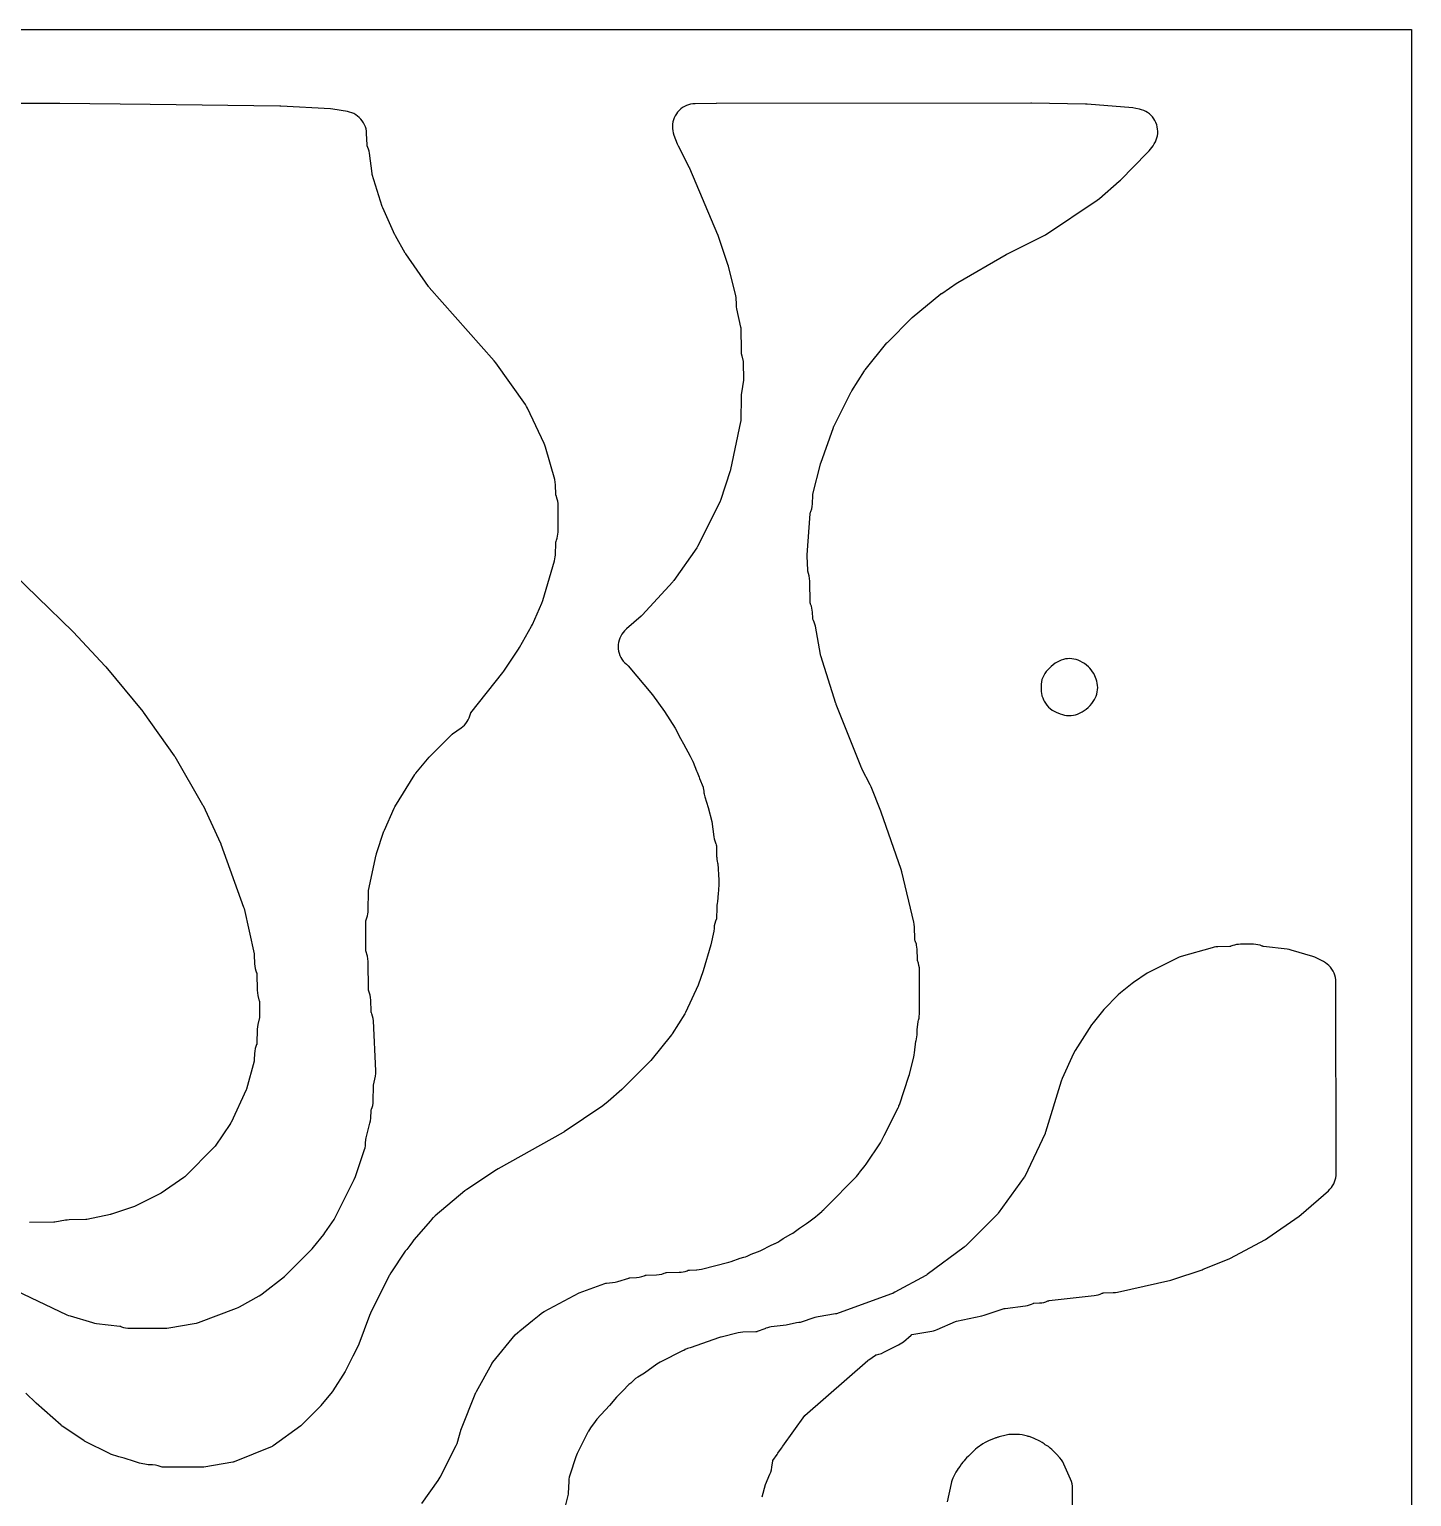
# Model space of a CAD drawing. Header units: millimetres. Extents: x 0 to 300, y 0 to 300.
# Drawn here: x 150 to 300, y 140.8 to 300 of the extents above; entities that cross this region are included whole.
import ezdxf

# ---------------------------------------------------------------- set-up
doc = ezdxf.new("R2010")
doc.units = ezdxf.units.MM
doc.layers.add('CUT', color=7, linetype='CONTINUOUS')

msp = doc.modelspace()

# ---------------------------------------------------------------- linework, layer by layer
at = {"layer": 'CUT'}
for points in [[(0.0029, 0.0029), (0, 0.0614), (0, 299.9386), (0.0029, 299.9971), (0.0614, 300), (299.8976, 300), (299.9561, 299.9971), (299.9589, 299.9386), (299.9589, 0.0614), (299.9561, 0.0029), (299.8976, 0), (0.0614, 0)], [(261.8406, 225.7292), (262.0625, 225.6524), (262.2907, 225.5967), (262.523, 225.5627), (262.7575, 225.5506), (262.7955, 225.5505), (263.0277, 225.5602), (263.258, 225.5916), (263.4844, 225.6441), (263.705, 225.7175), (263.9177, 225.811), (264.199, 225.9506), (264.4345, 226.0838), (264.6542, 226.2416), (264.8555, 226.4223), (265.0831, 226.6499), (265.2593, 226.8457), (265.4139, 227.0589), (265.5452, 227.2872), (265.6263, 227.4472), (265.7227, 227.6619), (265.7985, 227.8847), (265.853, 228.1136), (265.8858, 228.3466), (265.8965, 228.5817), (265.885, 228.8167), (265.8515, 229.0496), (265.7963, 229.2783), (265.7198, 229.5009), (265.5715, 229.8741), (265.4693, 230.0983), (265.3456, 230.3114), (265.2016, 230.5112), (265.0385, 230.6959), (264.8951, 230.843), (264.6956, 231.0266), (264.4774, 231.1876), (264.2431, 231.3239), (263.9841, 231.4564), (263.7713, 231.553), (263.5505, 231.6292), (263.3235, 231.6845), (263.0923, 231.7184), (262.859, 231.7306), (262.6256, 231.7209), (262.3941, 231.6895), (262.1665, 231.6366), (261.9449, 231.5627), (261.7312, 231.4684), (261.5086, 231.3576), (261.2711, 231.2226), (261.0498, 231.0626), (260.8472, 230.8793), (260.4726, 230.5012), (260.469, 230.4976), (260.3049, 230.3148), (260.1596, 230.1169), (260.0343, 229.9056), (259.9305, 229.6831), (259.8489, 229.4515), (259.7905, 229.2129), (259.7557, 228.9698), (259.745, 228.7245), (259.7468, 228.3873), (259.7583, 228.1611), (259.7902, 227.9368), (259.8423, 227.7164), (259.8475, 227.7008), (259.8514, 227.6846), (259.9244, 227.4701), (260.0165, 227.263), (260.0943, 227.1073), (260.2223, 226.8817), (260.3729, 226.6705), (260.5446, 226.476), (260.7356, 226.3004), (260.9437, 226.1455), (261.1667, 226.013), (261.4023, 225.9044), (261.406, 225.9029)]]:
    msp.add_lwpolyline(points, close=True, dxfattribs=at)
for points in [[(148.5262, 163.1679), (154.0586, 160.5446), (154.2335, 160.4697), (154.4137, 160.4083), (156.8291, 159.6863), (157.0405, 159.6331), (157.2556, 159.5984), (159.8127, 159.3004), (159.8179, 159.2997), (159.8677, 159.2897), (159.8929, 159.2823), (159.9151, 159.2743), (159.9821, 159.2481), (160.2013, 159.174), (160.4264, 159.1206), (160.6555, 159.0881), (160.8866, 159.077), (164.6949, 159.0703), (164.9109, 159.0793), (165.1253, 159.1069), (167.8793, 159.5832), (168.1071, 159.6336), (168.3293, 159.7051), (172.449, 161.2465), (172.6239, 161.3196), (172.7928, 161.4058), (174.9226, 162.5963), (175.0893, 162.6983), (175.2476, 162.8129), (177.658, 164.7074), (177.8859, 164.9101), (180.6542, 167.6939), (180.8228, 167.8814), (181.9212, 169.235), (182.0564, 169.418), (183.0378, 170.8817), (183.1968, 171.1546), (185.237, 175.2288), (185.3729, 175.5564), (186.3402, 178.4527), (186.3999, 178.6614), (186.4414, 178.8746), (186.4641, 179.0906), (186.4967, 179.619), (186.4984, 179.6375), (186.5112, 179.7169), (186.5155, 179.735), (186.9394, 181.3307), (186.9942, 181.5931), (187.0207, 181.8598), (187.0584, 182.6963), (187.0596, 182.7137), (187.0648, 182.7508), (187.0767, 182.7864), (187.0946, 182.8294), (187.093, 182.83), (187.1644, 183.0152), (187.2301, 183.2535), (187.272, 183.4971), (187.2896, 183.7436), (187.3243, 185.3335), (187.3245, 185.3388), (187.3327, 185.4191), (187.3357, 185.4373), (187.5236, 186.4181), (187.562, 186.7125), (187.5653, 187.0093), (187.3037, 192.4142), (187.276, 192.6836), (187.2193, 192.9483), (187.1343, 193.2054), (187.0905, 193.3173), (187.0833, 193.3372), (187.0716, 193.3814), (187.0649, 193.4267), (187.0636, 193.4479), (187.0226, 194.6842), (187.0005, 194.9433), (186.9516, 195.1986), (186.8764, 195.4475), (186.8021, 195.6542), (186.7956, 195.6739), (186.7852, 195.7171), (186.7797, 195.7613), (186.7788, 195.782), (186.7348, 198.8553), (186.7118, 199.1601), (186.6517, 199.4598), (186.5023, 200.0239), (186.501, 200.0291), (186.492, 200.0796), (186.4897, 200.1061), (186.4891, 200.13), (186.4894, 203.1707), (186.4898, 203.1873), (186.493, 203.2231), (186.4988, 203.2555), (186.5046, 203.2792), (186.6532, 203.8248), (186.6988, 204.0243), (186.728, 204.2269), (186.7405, 204.4312), (186.7816, 206.4692), (186.7824, 206.4869), (186.7911, 206.5629), (186.7944, 206.5804), (187.612, 210.442), (187.6278, 210.5076), (187.6474, 210.5723), (188.4548, 212.9926), (188.4742, 213.0465), (188.4963, 213.0994), (189.5606, 215.4949), (189.5961, 215.5678), (189.6364, 215.6383), (191.8123, 219.1525), (191.8581, 219.2211), (191.9085, 219.2863), (193.3565, 221.0308), (193.3941, 221.074), (193.4337, 221.1153), (195.8233, 223.4886), (195.8271, 223.4922), (195.8877, 223.5436), (195.9021, 223.5544), (196.8378, 224.2186), (197.0219, 224.3627), (197.1918, 224.5234), (197.3459, 224.6992), (197.4829, 224.8887), (197.6016, 225.0902), (197.7009, 225.3019), (197.7801, 225.5219), (197.8383, 225.7484), (197.8457, 225.784), (197.8661, 225.8152), (197.8765, 225.829), (201.3554, 230.2144), (201.4735, 230.3762), (203.0667, 232.7531), (203.17, 232.9213), (204.4665, 235.2308), (204.5745, 235.4471), (205.5826, 237.7365), (205.6933, 238.0395), (206.9604, 242.3535), (207.0105, 242.5547), (207.0438, 242.7595), (207.06, 242.9663), (207.11, 244.3266), (207.1112, 244.3464), (207.1173, 244.3887), (207.1278, 244.4302), (207.1342, 244.449), (207.1839, 244.5834), (207.2509, 244.7919), (207.2993, 245.0054), (207.3288, 245.2224), (207.3393, 245.4412), (207.3504, 248.3002), (207.339, 248.5491), (207.3028, 248.7956), (207.2423, 249.0373), (207.1267, 249.4175), (207.1252, 249.4227), (207.1144, 249.4729), (207.1111, 249.4993), (207.1097, 249.523), (207.0716, 250.5763), (207.0426, 250.8759), (206.9779, 251.1698), (205.9798, 254.6797), (205.9172, 254.8703), (205.8396, 255.0552), (204.0435, 258.8946), (203.9382, 259.0955), (203.8151, 259.2859), (200.5795, 263.8274), (200.4163, 264.0327), (193.3735, 271.9984), (193.3295, 272.0511), (193.2886, 272.1063), (190.8238, 275.6422), (190.7943, 275.6866), (190.7669, 275.7322), (189.6936, 277.6089), (189.6672, 277.6577), (189.6431, 277.7077), (188.3189, 280.6226), (188.2896, 280.693), (188.2649, 280.7653), (187.1932, 284.2512), (187.1918, 284.2564), (187.1741, 284.3358), (187.1713, 284.354), (186.882, 286.5734), (186.8448, 286.7864), (186.7894, 286.9953), (186.7161, 287.1988), (186.6454, 287.371), (186.6434, 287.3762), (186.6287, 287.4228), (186.625, 287.4517), (186.6234, 287.4762), (186.5738, 288.7124), (186.5521, 288.9553), (186.5069, 289.1949), (186.4386, 289.4289), (186.3478, 289.6552), (186.2354, 289.8715), (186.1025, 290.0759), (185.9503, 290.2664), (185.7803, 290.4411), (185.594, 290.5984), (185.3933, 290.7369), (185.1801, 290.8551), (184.9564, 290.952), (184.7243, 291.0266), (184.486, 291.0783), (182.9235, 291.3382), (182.6486, 291.3685), (177.2671, 291.6604), (177.162, 291.6638), (163.0714, 291.8349), (153.3005, 291.9535), (153.2707, 291.9536), (137.4008, 291.9573)], [(192.5643, 140.074), (194.3495, 142.5684), (194.4568, 142.7314), (194.5511, 142.9023), (194.5558, 142.9118), (196.2892, 146.3667), (196.3858, 146.5845), (196.4612, 146.8105), (196.7656, 147.8924), (196.7844, 147.9529), (196.8063, 148.0123), (198.4373, 152.0883), (198.4668, 152.1558), (198.5003, 152.2213), (200.1563, 155.2221), (200.1647, 155.2367), (200.2003, 155.2895), (200.2048, 155.2953), (200.2805, 155.3899), (202.7048, 158.3689), (202.9895, 158.6125), (203.0259, 158.642), (203.1229, 158.7206), (203.2094, 158.7907), (204.5807, 159.9023), (205.3034, 160.4881), (205.5227, 160.6659), (205.6677, 160.7834), (205.8284, 160.8926), (209.6267, 162.9307), (212.4269, 163.9381), (212.5372, 163.9749), (212.5481, 163.9778), (212.5839, 163.9837), (212.6014, 163.9854), (213.2395, 164.0325), (213.5296, 164.0711), (213.8132, 164.1433), (213.8261, 164.1474), (215.0192, 164.5268), (215.0243, 164.5283), (215.0735, 164.5397), (215.0993, 164.5433), (215.1227, 164.5451), (215.8558, 164.5842), (216.1388, 164.6156), (216.4165, 164.6789), (216.6851, 164.7734), (216.7886, 164.8166), (216.8046, 164.8228), (216.8402, 164.8339), (216.8766, 164.8383), (216.8941, 164.8392), (218.0231, 164.8698), (218.3075, 164.8938), (218.5873, 164.9501), (218.8588, 165.0379), (219.0046, 165.0944), (219.0098, 165.0963), (219.0562, 165.11), (219.0849, 165.1132), (219.1092, 165.1144), (220.4951, 165.148), (220.7119, 165.1626), (220.9266, 165.1961), (221.1375, 165.2481), (221.3432, 165.3182), (221.4728, 165.3687), (221.4922, 165.3757), (221.5351, 165.3872), (221.579, 165.3939), (221.5996, 165.3953), (222.383, 165.4282), (222.4164, 165.4296), (222.6675, 165.4528), (222.9151, 165.5013), (225.8879, 166.2407), (226.1393, 166.3175), (227.1005, 166.6672), (227.517, 166.7825), (227.6996, 166.8407), (227.8771, 166.9127), (228.3043, 167.1052), (228.9972, 167.3573), (229.2636, 167.4721), (230.5449, 168.115), (230.6355, 168.1559), (230.8597, 168.2708), (230.8878, 168.2871), (231.1735, 168.4304), (231.4019, 168.5605), (231.78, 168.803), (232.6065, 169.2809), (232.8041, 169.4079), (233.5457, 169.9353), (234.3094, 170.425), (234.3167, 170.4297), (234.5653, 170.6117), (234.9711, 170.9491), (235.286, 171.173), (235.5439, 171.3837), (235.947, 171.7603), (236.0115, 171.814), (236.1857, 171.9733), (236.2604, 172.0484), (236.3582, 172.139), (236.4262, 172.2081), (236.619, 172.3883), (236.6915, 172.4588), (239.4777, 175.2822), (239.6472, 175.4724), (239.702, 175.5405), (239.7138, 175.5526), (239.8644, 175.7202), (239.9992, 175.9007), (240.0421, 175.9639), (240.6475, 176.7174), (240.7762, 176.8927), (242.3153, 179.1924), (242.3763, 179.2971), (242.3959, 179.327), (242.4376, 179.4025), (242.473, 179.4633), (242.4914, 179.5001), (242.6721, 179.8609), (242.7409, 179.9786), (244.2386, 182.9875), (244.2682, 183.0589), (244.3077, 183.147), (244.3237, 183.1932), (244.3716, 183.309), (244.3726, 183.312), (245.4162, 186.4342), (245.4712, 186.623), (245.9408, 188.5106), (245.9793, 188.7063), (245.9918, 188.7557), (246.0268, 188.9737), (246.1699, 190.2113), (246.1903, 190.2686), (246.2458, 190.4844), (246.2819, 190.7042), (246.2982, 190.9264), (246.3135, 191.4525), (246.4194, 192.3684), (246.4623, 192.5017), (246.5108, 192.7156), (246.5404, 192.933), (246.5509, 193.1521), (246.5522, 193.5167), (246.5615, 193.5969), (246.578, 193.8965), (246.5642, 196.6933), (246.568, 197.7071), (246.5654, 197.7541), (246.5654, 197.7704), (246.557, 197.984), (246.5524, 198.0201), (246.5438, 198.1738), (246.5035, 198.426), (246.4377, 198.6728), (246.3454, 198.9595), (246.3404, 198.9763), (246.3372, 198.9908), (246.3276, 199.0586), (246.3264, 199.0797), (246.2946, 200.2067), (246.2787, 200.4259), (246.2437, 200.6429), (246.2371, 200.6688), (246.236, 200.6753), (246.2198, 200.737), (246.1897, 200.856), (246.1854, 200.8684), (246.1788, 200.8934), (246.1022, 201.1055), (246.072, 201.1784), (246.0662, 201.1936), (246.0548, 201.2305), (246.0507, 201.2655), (246.0498, 201.2828), (246.0123, 202.6109), (245.9921, 202.8653), (245.986, 202.8981), (245.9856, 202.9037), (245.9399, 203.1509), (244.6493, 208.5931), (244.5781, 208.8372), (244.578, 208.8376), (242.4155, 215.0579), (242.3752, 215.1658), (241.3133, 217.8193), (241.2154, 218.034), (240.3166, 219.7812), (240.292, 219.8319), (240.2698, 219.8837), (237.5174, 226.7634), (237.5017, 226.805), (237.4875, 226.8471), (235.8465, 232.0396), (235.8258, 232.1134), (235.8098, 232.1885), (235.2606, 235.2535), (235.2139, 235.4625), (235.1494, 235.6667), (235.0677, 235.8646), (235.0047, 236.0005), (234.9974, 236.0171), (234.9845, 236.054), (234.9789, 236.0927), (234.9776, 236.1109), (234.9478, 236.7601), (234.9472, 236.7735), (234.927, 236.9959), (234.887, 237.2156), (234.8276, 237.4309), (234.7492, 237.64), (234.7286, 237.6883), (234.722, 237.705), (234.712, 237.7365), (234.7093, 237.7585), (234.7085, 237.7769), (234.6599, 240.1378), (234.637, 240.4279), (234.5805, 240.7134), (234.5802, 240.7148), (234.4528, 241.2063), (234.4483, 241.226), (234.4356, 241.3121), (234.4342, 241.3322), (234.3751, 242.8495), (234.3743, 242.915), (234.3772, 242.9805), (234.6941, 247.4376), (234.6959, 247.4562), (234.7028, 247.4961), (234.7136, 247.535), (234.72, 247.5527), (234.7772, 247.6997), (234.8635, 247.9642), (234.9199, 248.2367), (234.9457, 248.5137), (234.9803, 249.4472), (234.9815, 249.4666), (234.9932, 249.5497), (234.9974, 249.5687), (235.8086, 252.8304), (235.8244, 252.8878), (235.843, 252.9443), (237.2196, 256.7927), (237.2459, 256.8596), (237.2761, 256.9249), (239.1495, 260.6671), (239.1768, 260.7185), (239.2066, 260.7685), (240.5844, 262.9573), (240.6248, 263.0173), (240.6688, 263.0748), (243.0335, 265.9796), (243.0716, 266.0241), (243.1118, 266.0667), (245.6839, 268.6583), (245.7278, 268.7003), (245.7737, 268.74), (248.8836, 271.2924), (248.9263, 271.3258), (248.9704, 271.3573), (250.6433, 272.4927), (250.6789, 272.5159), (250.7154, 272.5379), (255.9726, 275.5824), (256.0069, 275.6015), (256.0417, 275.6194), (259.9514, 277.5524), (260.2348, 277.7164), (265.8335, 281.4672), (266.0783, 281.6541), (268.2249, 283.5124), (268.3699, 283.6484), (271.2796, 286.6034), (271.4796, 286.8329), (271.8964, 287.3746), (272.0336, 287.5719), (272.1512, 287.7814), (272.2482, 288.0013), (272.3236, 288.2294), (272.3768, 288.4638), (272.4073, 288.7021), (272.4147, 288.9423), (272.399, 289.1821), (272.3603, 289.4193), (272.2991, 289.6517), (272.2158, 289.8771), (272.1113, 290.0935), (271.9865, 290.2988), (271.8426, 290.4912), (271.6808, 290.6689), (271.5028, 290.8303), (271.31, 290.9738), (271.1044, 291.0981), (270.8878, 291.2022), (270.6622, 291.2849), (270.4297, 291.3456), (270.027, 291.4303), (269.7152, 291.4757), (264.7385, 291.8806), (264.5829, 291.8884), (258.6996, 291.9993), (258.6503, 291.9998), (224.5496, 291.9698), (224.5088, 291.9694), (222.2076, 291.9298), (221.9682, 291.9142), (221.7313, 291.8756), (221.4992, 291.8146), (221.274, 291.7315), (221.0579, 291.6273), (220.8527, 291.5028), (220.6604, 291.3592), (220.4828, 291.1978), (220.3214, 291.0202), (220.1779, 290.8279), (220.0534, 290.6227), (219.9492, 290.4065), (219.8662, 290.1813), (219.8051, 289.9492), (219.7666, 289.7123), (219.751, 289.4729), (219.7584, 289.233), (219.7888, 288.9949), (219.8419, 288.7609), (219.9172, 288.533), (220.2806, 287.5878), (220.3863, 287.3505), (221.5837, 284.9991), (221.6022, 284.9612), (221.6193, 284.9226), (224.6507, 277.7562), (224.6681, 277.7126), (224.6838, 277.6684), (225.7696, 274.4085), (225.7834, 274.3643), (225.7955, 274.3195), (226.6021, 271.0767), (226.6062, 271.0582), (226.6178, 270.9771), (226.6191, 270.9581), (226.6548, 270.106), (226.674, 269.8842), (226.7129, 269.665), (227.1568, 267.6804), (227.1606, 267.6613), (227.1704, 267.578), (227.1711, 267.5586), (227.2037, 265.125), (227.2229, 264.8474), (227.2728, 264.5737), (227.4228, 263.9504), (227.427, 263.9308), (227.4381, 263.8452), (227.4391, 263.8253), (227.4806, 262.0507), (227.4806, 262.0328), (227.4751, 261.9556), (227.4725, 261.9379), (227.2429, 260.5763), (227.2187, 260.3906), (227.2084, 260.2037), (227.1622, 257.5243), (227.1615, 257.5066), (227.153, 257.4307), (227.1498, 257.4132), (226.0721, 252.2435), (226.0559, 252.1756), (226.0357, 252.1089), (224.9537, 248.8716), (224.924, 248.7923), (224.8888, 248.7154), (222.4787, 243.9078), (222.4371, 243.8319), (222.3901, 243.7592), (219.8968, 240.1925), (219.8492, 240.129), (219.7974, 240.0688), (216.4545, 236.4322), (216.4083, 236.3847), (216.3596, 236.3398), (214.7562, 234.9439), (214.7478, 234.9367), (214.7383, 234.9284), (214.7271, 234.9186), (214.5543, 234.753), (214.3982, 234.5717), (214.2601, 234.3762), (214.1413, 234.1684), (214.0429, 233.9502), (213.9659, 233.7236), (213.9109, 233.4906), (213.8784, 233.2535), (213.8687, 233.0144), (213.8819, 232.7754), (213.918, 232.5388), (213.9765, 232.3067), (214.0569, 232.0813), (214.1585, 231.8646), (214.2804, 231.6586), (214.4214, 231.4652), (214.5802, 231.2862), (214.7555, 231.1231), (214.8766, 231.0208), (214.9401, 230.96), (217.6064, 227.8013), (218.878, 225.9811), (220.0451, 224.175), (220.6391, 223.064), (220.9433, 222.4951), (221.6663, 221.1431), (221.905, 220.6968), (221.9684, 220.5698), (221.9895, 220.5254), (221.9976, 220.5063), (222.379, 219.5511), (222.4363, 219.4076), (222.6489, 218.8753), (222.7068, 218.7303), (223.0839, 217.7858), (223.092, 217.7635), (223.0978, 217.7354), (223.1, 217.7193), (223.144, 217.3343), (223.1781, 217.1194), (223.1818, 217.1043), (223.1959, 217.0111), (223.2659, 216.7473), (223.6454, 215.5781), (224.0282, 214.0424), (224.244, 212.382), (224.2831, 212.1601), (224.342, 211.9426), (224.4203, 211.7312), (224.4288, 211.7112), (224.4465, 211.659), (224.4999, 211.5269), (224.5058, 211.5113), (224.5154, 211.4799), (224.5171, 211.4657), (224.518, 211.4483), (224.5518, 210.2334), (224.5567, 210.1686), (224.5568, 210.1663), (224.5722, 209.9505), (224.6063, 209.7368), (224.6587, 209.5269), (224.6669, 209.4992), (224.802, 207.6988), (224.8008, 207.2078), (224.7582, 206.6419), (224.7537, 206.5813), (224.7305, 206.2725), (224.6601, 205.3365), (224.6209, 205.2009), (224.5756, 204.9507), (224.5559, 204.6971), (224.5251, 203.5435), (224.5245, 203.5323), (224.5235, 203.5191), (224.5174, 203.4765), (224.5058, 203.432), (224.4987, 203.4118), (224.4314, 203.238), (224.3486, 202.9847), (224.2932, 202.724), (224.2659, 202.4588), (224.2517, 202.1695), (223.9318, 200.6664), (223.1038, 197.8498), (222.549, 196.2988), (221.179, 193.3292), (221.1445, 193.2604), (221.1062, 193.1949), (219.7331, 191.0135), (219.7077, 190.9753), (219.6679, 190.9229), (217.4185, 188.134), (215.5816, 186.2716), (214.2715, 184.9618), (212.7759, 183.6739), (212.2196, 183.208), (208.002, 180.3686), (207.9591, 180.341), (207.915, 180.3153), (200.8375, 176.385), (200.6583, 176.2754), (197.4563, 174.1271), (197.4539, 174.1256), (197.4537, 174.1254), (197.2451, 173.9691), (194.0135, 171.2731), (193.8638, 171.1376), (193.8601, 171.1337), (193.8542, 171.1283), (193.7906, 171.0606), (193.7749, 171.0462), (193.625, 170.8818), (193.495, 170.7259), (191.7105, 168.665), (191.5504, 168.4593), (191.5501, 168.459), (191.2687, 168.0557), (190.9192, 167.6365), (190.7628, 167.4277), (189.2004, 165.0972), (189.0415, 164.8244), (189.031, 164.8034), (187.7792, 162.3039), (186.997, 160.7418), (186.9861, 160.7201), (186.8723, 160.4557), (185.7364, 157.3348), (185.7317, 157.3231), (185.0952, 156.043), (184.2582, 154.3803), (182.9227, 152.2838), (182.8853, 152.2286), (182.8595, 152.1948), (182.8509, 152.1838), (181.6171, 150.68), (181.617, 150.68), (181.6168, 150.6798), (181.5907, 150.6535), (179.4475, 148.4992), (176.4473, 146.3147), (176.4436, 146.3123), (176.3592, 146.2661), (176.3388, 146.2572), (172.1886, 144.5902), (172.1705, 144.5835), (172.0902, 144.5605), (172.0712, 144.5566), (168.8987, 143.9919), (168.8821, 143.9894), (168.86, 143.9874), (164.3776, 144.0113), (163.9418, 144.1408), (163.6503, 144.2087), (163.3528, 144.2413), (162.8817, 144.2645), (161.9281, 144.4501), (161.3773, 144.6201), (160.2553, 144.9664), (159.6926, 145.14), (158.7891, 145.4189), (158.7688, 145.4265), (158.7325, 145.4409), (158.665, 145.4718), (156.0237, 146.7979), (155.969, 146.8276), (155.927, 146.8539), (153.9252, 148.1989), (153.5392, 148.4588), (153.483, 148.4994), (153.4206, 148.5513), (150.7162, 150.9616), (149.6156, 152.0482)], [(147.0013, 242.1514), (154.7172, 234.6252), (158.2192, 230.8915), (158.2438, 230.8644), (158.2676, 230.8366), (162.2879, 225.9856), (162.3158, 225.9507), (162.3423, 225.9148), (165.6901, 221.1974), (165.7208, 221.1518), (165.7495, 221.1049), (168.7808, 215.8704), (168.8063, 215.8239), (168.8298, 215.7764), (170.7237, 211.711), (170.7454, 211.6616), (170.7648, 211.6112), (173.2293, 204.7635), (173.2527, 204.6913), (173.2715, 204.6177), (174.3636, 199.6878), (174.3669, 199.671), (174.3763, 199.5977), (174.3773, 199.5806), (174.4118, 198.6269), (174.4357, 198.3609), (174.4878, 198.099), (174.5676, 197.8441), (174.6389, 197.6529), (174.6456, 197.633), (174.6566, 197.5892), (174.6626, 197.5444), (174.6636, 197.5235), (174.7005, 195.7483), (174.7227, 195.4637), (174.7773, 195.1835), (174.9317, 194.5767), (174.9367, 194.5544), (174.9492, 194.4569), (174.9501, 194.4341), (174.9601, 192.9427), (174.9596, 192.9207), (174.9491, 192.8263), (174.9448, 192.8047), (174.7658, 192.0318), (174.721, 191.7805), (174.702, 191.5259), (174.6663, 189.988), (174.6652, 189.967), (174.6591, 189.9222), (174.648, 189.8783), (174.6411, 189.8584), (174.5666, 189.6604), (174.4873, 189.4105), (174.4345, 189.1536), (174.409, 188.8926), (174.3775, 188.1943), (174.376, 188.1736), (174.3621, 188.085), (174.3572, 188.0649), (173.5295, 185.0264), (173.528, 185.0214), (173.5009, 184.9459), (173.4937, 184.9292), (171.8621, 181.3925), (171.8599, 181.3879), (171.8216, 181.3194), (171.812, 181.3044), (170.1509, 178.8496), (170.1406, 178.8351), (170.0918, 178.776), (170.0796, 178.7631), (166.8334, 175.5059), (166.8208, 175.4939), (166.7633, 175.4459), (166.7492, 175.4358), (164.2695, 173.7296), (164.1977, 173.6839), (164.1229, 173.6435), (161.4479, 172.3188), (161.3731, 172.2849), (161.2961, 172.2563), (158.8978, 171.4564), (158.8355, 171.4375), (158.7722, 171.422), (156.2227, 170.8717), (156.2048, 170.8683), (156.1267, 170.8593), (156.1084, 170.8585), (154.288, 170.8241), (154.0895, 170.8124), (153.8926, 170.785), (152.7428, 170.5781), (152.7373, 170.5773), (152.6533, 170.5693), (152.6342, 170.5687), (149.9847, 170.5608), (149.9794, 170.5609)], [(229.482, 140.8005), (229.8572, 142.1136), (230.3358, 143.2338), (230.4232, 143.471), (230.4851, 143.7115), (230.4911, 143.7302), (230.5463, 144.0037), (230.6477, 144.7063), (230.6507, 144.7239), (230.6545, 144.7398), (231.1061, 145.3805), (231.2061, 145.5224), (231.593, 146.0714), (231.6807, 146.1959), (231.7396, 146.2794), (234.1307, 149.626), (240.9534, 155.5736), (241.0059, 155.6167), (241.0607, 155.6568), (241.7885, 156.1579), (241.8032, 156.1676), (241.8363, 156.1861), (241.8722, 156.198), (241.8893, 156.2024), (242.1341, 156.2589), (242.4232, 156.3443), (242.6999, 156.4639), (244.297, 157.2718), (244.4771, 157.3724), (244.6483, 157.4875), (244.8094, 157.6164), (245.6453, 158.3436), (245.6585, 158.3545), (245.6917, 158.3784), (245.7223, 158.3849), (245.7237, 158.3853), (245.7405, 158.3885), (247.8818, 158.7478), (248.0873, 158.7913), (248.2885, 158.8518), (248.4839, 158.9291), (250.4626, 159.809), (250.4807, 159.8165), (250.5613, 159.8427), (250.5803, 159.8472), (253.3106, 160.4285), (253.562, 160.4958), (255.7564, 161.2082), (255.773, 161.2132), (255.8462, 161.2296), (255.8634, 161.2323), (258.0501, 161.5166), (258.2811, 161.5577), (258.5071, 161.6202), (258.7263, 161.7037), (258.8777, 161.7697), (258.8937, 161.7762), (258.9292, 161.7879), (258.9657, 161.7928), (258.9832, 161.794), (259.5843, 161.8192), (259.8202, 161.8403), (260.053, 161.8836), (260.2806, 161.9487), (260.5011, 162.0351), (260.5067, 162.0376), (260.5244, 162.045), (260.5637, 162.058), (260.6041, 162.0668), (260.6231, 162.0695), (265.5271, 162.6304), (265.7413, 162.6644), (265.9518, 162.7168), (266.1569, 162.7873), (266.3918, 162.8795), (266.4119, 162.8868), (266.4564, 162.8986), (266.5019, 162.9053), (266.5232, 162.9066), (267.5744, 162.9402), (267.8119, 162.9591), (268.0465, 163.0006), (273.8149, 164.3062), (274.053, 164.3726), (277.2138, 165.4254), (277.3527, 165.4763), (279.9719, 166.5245), (280.2228, 166.6414), (284.0996, 168.7164), (284.3498, 168.8698), (287.7615, 171.2488), (287.98, 171.4199), (290.9217, 173.9999), (291.0921, 174.1643), (291.2462, 174.3441), (291.3826, 174.5376), (291.5001, 174.7432), (291.5976, 174.959), (291.6743, 175.183), (291.7294, 175.4133), (291.7625, 175.6477), (291.7732, 175.8843), (291.7332, 196.6459), (291.7205, 196.8925), (291.6836, 197.1367), (291.6227, 197.376), (291.5385, 197.6082), (291.4319, 197.8309), (291.3037, 198.042), (291.1554, 198.2395), (290.9883, 198.4213), (290.8041, 198.5858), (290.6046, 198.7313), (290.3917, 198.8564), (289.6844, 199.2263), (289.4674, 199.3269), (289.2418, 199.4062), (286.8735, 200.1141), (286.6622, 200.1674), (286.447, 200.202), (283.8928, 200.4997), (283.8761, 200.502), (283.8403, 200.5095), (283.8051, 200.5203), (283.7898, 200.5261), (283.7401, 200.5464), (283.5136, 200.626), (283.2806, 200.6836), (283.0432, 200.7186), (282.8035, 200.7307), (281.3934, 200.7338), (281.1784, 200.725), (280.9651, 200.6978), (280.7548, 200.6523), (280.5493, 200.589), (280.3555, 200.52), (280.3371, 200.514), (280.2964, 200.5041), (280.2549, 200.4984), (280.2355, 200.4973), (278.9349, 200.457), (278.7304, 200.4422), (278.5279, 200.4108), (278.3286, 200.3628), (274.9482, 199.4015), (274.7273, 199.3274), (274.5142, 199.233), (271.5537, 197.753), (271.279, 197.5931), (269.7881, 196.5932), (269.6251, 196.4741), (268.3591, 195.468), (268.1287, 195.2602), (266.5617, 193.6606), (266.4023, 193.4815), (265.3859, 192.2224), (265.2256, 191.9998), (263.4433, 189.2152), (263.2726, 188.9012), (262.0355, 186.1771), (261.92, 185.8712), (260.2408, 180.3525), (260.2127, 180.2708), (260.1787, 180.1914), (257.9902, 175.5477), (257.9824, 175.532), (257.9438, 175.4668), (257.9338, 175.4523), (255.1077, 171.5514), (255.1047, 171.5473), (255.0547, 171.4883), (255.0425, 171.4756), (251.5463, 167.9923), (251.4825, 167.9333), (251.4146, 167.879), (247.3839, 164.8932), (247.3133, 164.8448), (247.2395, 164.8015), (243.8997, 163.0036), (243.6924, 162.8786), (243.6624, 162.8564), (243.645, 162.8528), (243.409, 162.78), (237.5537, 160.6517), (237.5373, 160.6462), (237.4652, 160.6272), (237.4482, 160.624), (235.5775, 160.3124), (235.2216, 160.226), (233.6063, 159.7056), (233.4747, 159.6975), (233.2153, 159.654), (232.1119, 159.4083), (230.4809, 159.2178), (230.2785, 159.1857), (230.0794, 159.1372), (229.8849, 159.0725), (229.8353, 159.0536), (229.7636, 159.0305), (228.9303, 158.711), (228.9108, 158.7041), (228.8677, 158.6928), (228.8237, 158.6864), (228.803, 158.6851), (227.3979, 158.636), (227.3968, 158.6359), (227.1396, 158.6136), (226.8861, 158.5649), (225.0564, 158.114), (225.0304, 158.1057), (224.9718, 158.0912), (224.7372, 158.0208), (221.7861, 156.9753), (221.6776, 156.9556), (221.4041, 156.8729), (221.1419, 156.7595), (220.98, 156.6782), (220.8421, 156.6192), (218.4969, 155.4326), (218.484, 155.4251), (218.4216, 155.3938), (218.2462, 155.2967), (218.0791, 155.1859), (216.7061, 154.1937), (215.9993, 153.7777), (215.7473, 153.608), (215.5178, 153.409), (215.2303, 153.1273), (215.2302, 153.1272), (215.0332, 152.9692), (214.8532, 152.7921), (214.5399, 152.4509), (213.8599, 151.7847), (213.6967, 151.6087), (212.935, 150.7037), (211.5496, 149.1953), (211.3653, 148.9697), (210.8561, 148.2659), (210.7441, 148.0972), (210.6462, 147.92), (210.6072, 147.842), (210.5852, 147.8039), (209.4192, 145.4706), (209.2823, 145.1392), (209.282, 145.1381), (208.6243, 143.1524), (208.56, 142.9219), (208.5181, 142.6864), (208.4988, 142.4478), (208.458, 141.1965), (208.4569, 141.1777), (208.4462, 141.0971), (208.4423, 141.0787), (208.1674, 139.9195)], [(263.1724, 139.335), (263.1697, 141.7), (263.156, 141.9579), (263.1159, 142.2131), (263.0496, 142.4627), (262.9579, 142.7042), (262.2349, 144.3469), (262.1127, 144.5883), (261.9652, 144.815), (261.794, 145.0244), (261.4311, 145.4224), (261.2901, 145.5651), (261.138, 145.6961), (261.1001, 145.7262), (260.9172, 145.9157), (260.738, 146.0839), (260.5431, 146.2336), (260.3345, 146.3636), (260.2091, 146.4333), (260.082, 146.5342), (259.8644, 146.6888), (259.6316, 146.8192), (259.0057, 147.1272), (258.7386, 147.2399), (258.4603, 147.3209), (258.3677, 147.3421), (258.3556, 147.3454), (258.2882, 147.3603), (257.6958, 147.4961), (257.4066, 147.5447), (257.3825, 147.5459), (257.3779, 147.5467), (257.1061, 147.5615), (256.6778, 147.5615), (256.5351, 147.5537), (256.5286, 147.5536), (256.5047, 147.552), (256.4043, 147.5465), (256.3918, 147.5444), (256.2417, 147.5343), (255.959, 147.4823), (255.2161, 147.3007), (255.1288, 147.2728), (255.0476, 147.2512), (254.9145, 147.2042), (254.8818, 147.1937), (254.858, 147.1842), (254.0567, 146.864), (253.9626, 146.8264), (253.6923, 146.6991), (253.439, 146.5405), (252.8273, 146.1044), (252.6532, 145.9683), (252.4918, 145.8174), (251.9202, 145.2332), (251.864, 145.186), (251.6666, 145.0011), (251.4904, 144.7959), (251.4838, 144.7873), (251.3984, 144.7), (251.2604, 144.5469), (251.1355, 144.3829), (251.0245, 144.2092), (250.9788, 144.1306), (250.7711, 143.8605), (250.6341, 143.6634), (250.5166, 143.454), (250.1928, 142.8061), (250.108, 142.6171), (250.039, 142.4217), (249.9866, 142.2212), (249.5542, 140.238)]]:
    msp.add_lwpolyline(points, dxfattribs=at)

doc.saveas('drawing.dxf')
